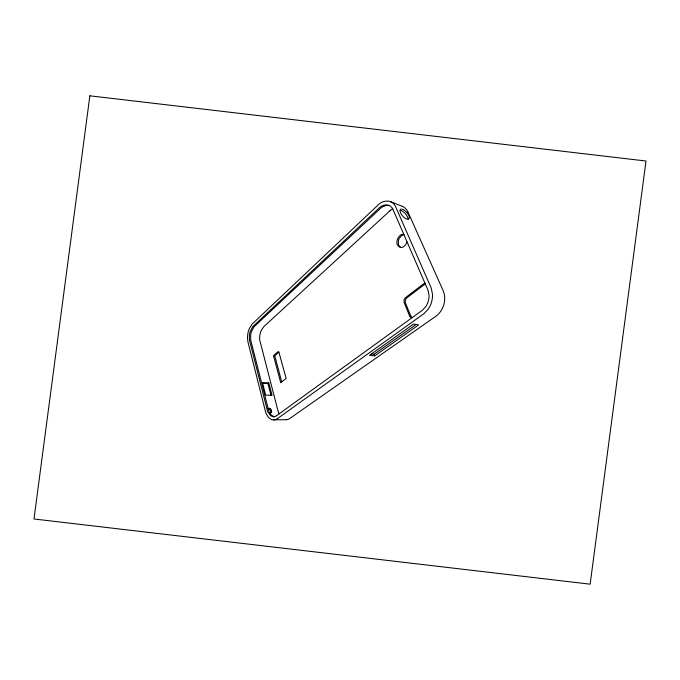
<?xml version="1.0" encoding="UTF-8"?>
<svg xmlns="http://www.w3.org/2000/svg" width="680" height="680" viewBox="0 0 680 680"><rect width="100%" height="100%" fill="white"/><g stroke="black" fill="none" stroke-linecap="round" stroke-linejoin="round"><path stroke-width="1.02" d="M400.716 209.091C397.409 211.76 406.58 221.535 408.059 218.577A7.446 7.301 -16.3 0 0 407.252 216.452L406.7 215.475A16.584 16.252 -16.3 0 0 404.413 212.704L403.563 211.956A9.129 8.95 -16.3 0 0 401.132 210.477L401.022 210.452A3.765 3.697 -16.3 0 0 400.146 210.239M406.997 241.935L405.679 244.664A8.525 8.355 -16.3 0 1 404.337 246.05C400.52 250.121 395.344 244.757 397.128 240.44A9.954 9.758 -16.3 0 1 398.166 237.762L399.882 235.662A5.763 5.652 -16.3 0 1 402.024 234.439M389.733 210.962L263.84 326.613L261.587 329.859A18.615 18.249 -16.3 0 0 260.041 334.339L259.922 334.942A21.607 21.182 -16.3 0 0 259.649 339.753L277.899 410.49A15.623 15.317 -16.3 0 0 279.174 413.805M278.825 352.113L275.051 355.563A2.83 2.771 -16.3 0 0 274.89 356.311L281.741 381.905M262.667 383.367L267.945 383.554L268.804 382.865L272.043 395.267L265.676 395.156L262.48 382.636L268.804 382.865M425.255 283.875L406.7 297.968L405.662 299.447A6.026 5.907 -16.3 0 0 405.246 300.976L405.374 302.778L410.788 316.047M276.539 415.709L422.475 310.182L425.714 306.646A19.652 19.27 -16.3 0 0 427.839 302.566L428.689 299.548A19.805 19.414 -16.3 0 0 428.995 294.967L428.043 290.309L393.108 209.695A9.316 9.137 -16.3 0 0 391.578 207.247C389.087 204.213 384.455 204.238 381.344 206.304A12.257 12.019 -16.3 0 0 378.99 208.114L252.688 326.714L250.078 331.798A22.151 21.718 -16.3 0 0 249.39 335.036L249.475 340.161L267.18 409.904A12.121 11.883 -16.3 0 0 267.869 412.021L270.631 415.726L273.615 416.755M277.321 418.701L424.082 313.582L428.247 309.077A25.075 24.582 -16.3 0 0 430.984 303.85L432.072 299.974A25.27 24.769 -16.3 0 0 432.463 294.1L431.23 288.125L395.837 207.188A12.181 11.943 -16.3 0 0 394.536 204.901C391.365 200.056 384.31 200.073 380.026 203.422A15.734 15.427 -16.3 0 0 377.791 205.258L252.254 323.986L249.466 328.27A21.913 21.479 -16.3 0 0 248.013 332.792L247.877 333.48A25.449 24.948 -16.3 0 0 247.528 338.308L247.953 341.972L265.396 411.23A15.436 15.13 -16.3 0 0 266.279 413.95L268.651 417.639L271.702 419.747L286.017 419.747M371.475 353.991L374.111 354.254L416.151 324.479M374.705 355.887L418.676 324.896L413.559 324.046L369.503 355.394L374.705 355.887L374.111 354.254M402.024 234.447L403.758 234.277M408.144 219.496C411.782 217.617 406.631 211.794 404.192 210.179M274.269 416.695L271.719 415.539L269.348 412.369A11.909 11.671 -16.3 0 1 268.685 410.609A2.609 2.558 -16.3 0 1 268.294 409.164L250.742 340.289L250.648 335.172A22.049 21.607 -16.3 0 1 251.337 331.933L253.954 326.868L380.273 208.59A12.529 12.282 -16.3 0 1 382.44 206.898L386.01 205.462L389.427 205.572M390.422 201.637L402.339 206.355M400.52 247.409L398.505 244.919L398.361 240.848A10.089 9.886 -16.3 0 1 399.168 238.595L401.106 236.079A5.508 5.397 -16.3 0 1 403.937 234.676M407.966 212.016L443.113 290.547C446.964 299.429 443.632 310.718 435.787 316.31L289.926 418.378A7.165 7.029 -16.3 0 1 286.254 419.764M409.538 315.817L404.124 302.515L403.997 300.713A6.052 5.933 -16.3 0 1 404.421 299.183L405.45 297.695L424.235 283.399A3.629 3.562 -16.3 0 1 424.881 283.007M267.945 383.554L270.988 395.25M276.522 415.684A5.074 4.972 -16.3 0 1 273.615 416.789M277.296 418.676A6.468 6.341 -16.3 0 1 273.649 420.053M402.381 206.261A10.625 10.412 -16.3 0 1 407.855 212.058M268.099 408.433A2.014 1.98 -16.3 0 1 270.24 408.825M270.291 408.765A3.281 3.213 -16.3 0 1 271.499 410.388M271.422 410.592A1.785 1.751 -16.3 0 1 271.209 412.505M271.133 412.505A1.861 1.827 -16.3 0 1 269.493 412.539M389.733 210.962A15.393 15.088 -16.3 0 1 392.666 208.803M409.547 315.817A3.077 3.017 -16.3 0 0 410.796 317.33L411.587 317.611A2.448 2.397 -16.3 0 0 412.148 317.653A3.026 2.966 -16.3 0 1 410.813 316.038M403.945 210.01A8.78 8.602 -16.3 0 0 403.002 209.465L401.982 209.091A3.383 3.315 -16.3 0 0 401.71 209.032M268.251 408.96A2.44 2.389 -16.3 0 1 269.407 409.411A3.442 3.375 -16.3 0 1 270.504 410.762L270.649 411.196A2.066 2.023 -16.3 0 1 270.615 412.641M273.649 356.209L280.721 382.704L286.17 378.454L278.978 352.478A1.241 1.224 -16.3 0 0 278.596 351.832L277.754 351.866L273.819 355.462A2.848 2.788 -16.3 0 0 273.657 356.209M89.853 95.82L34 518.976L590.146 584.179L646 161.024L89.853 95.82"/></g></svg>
